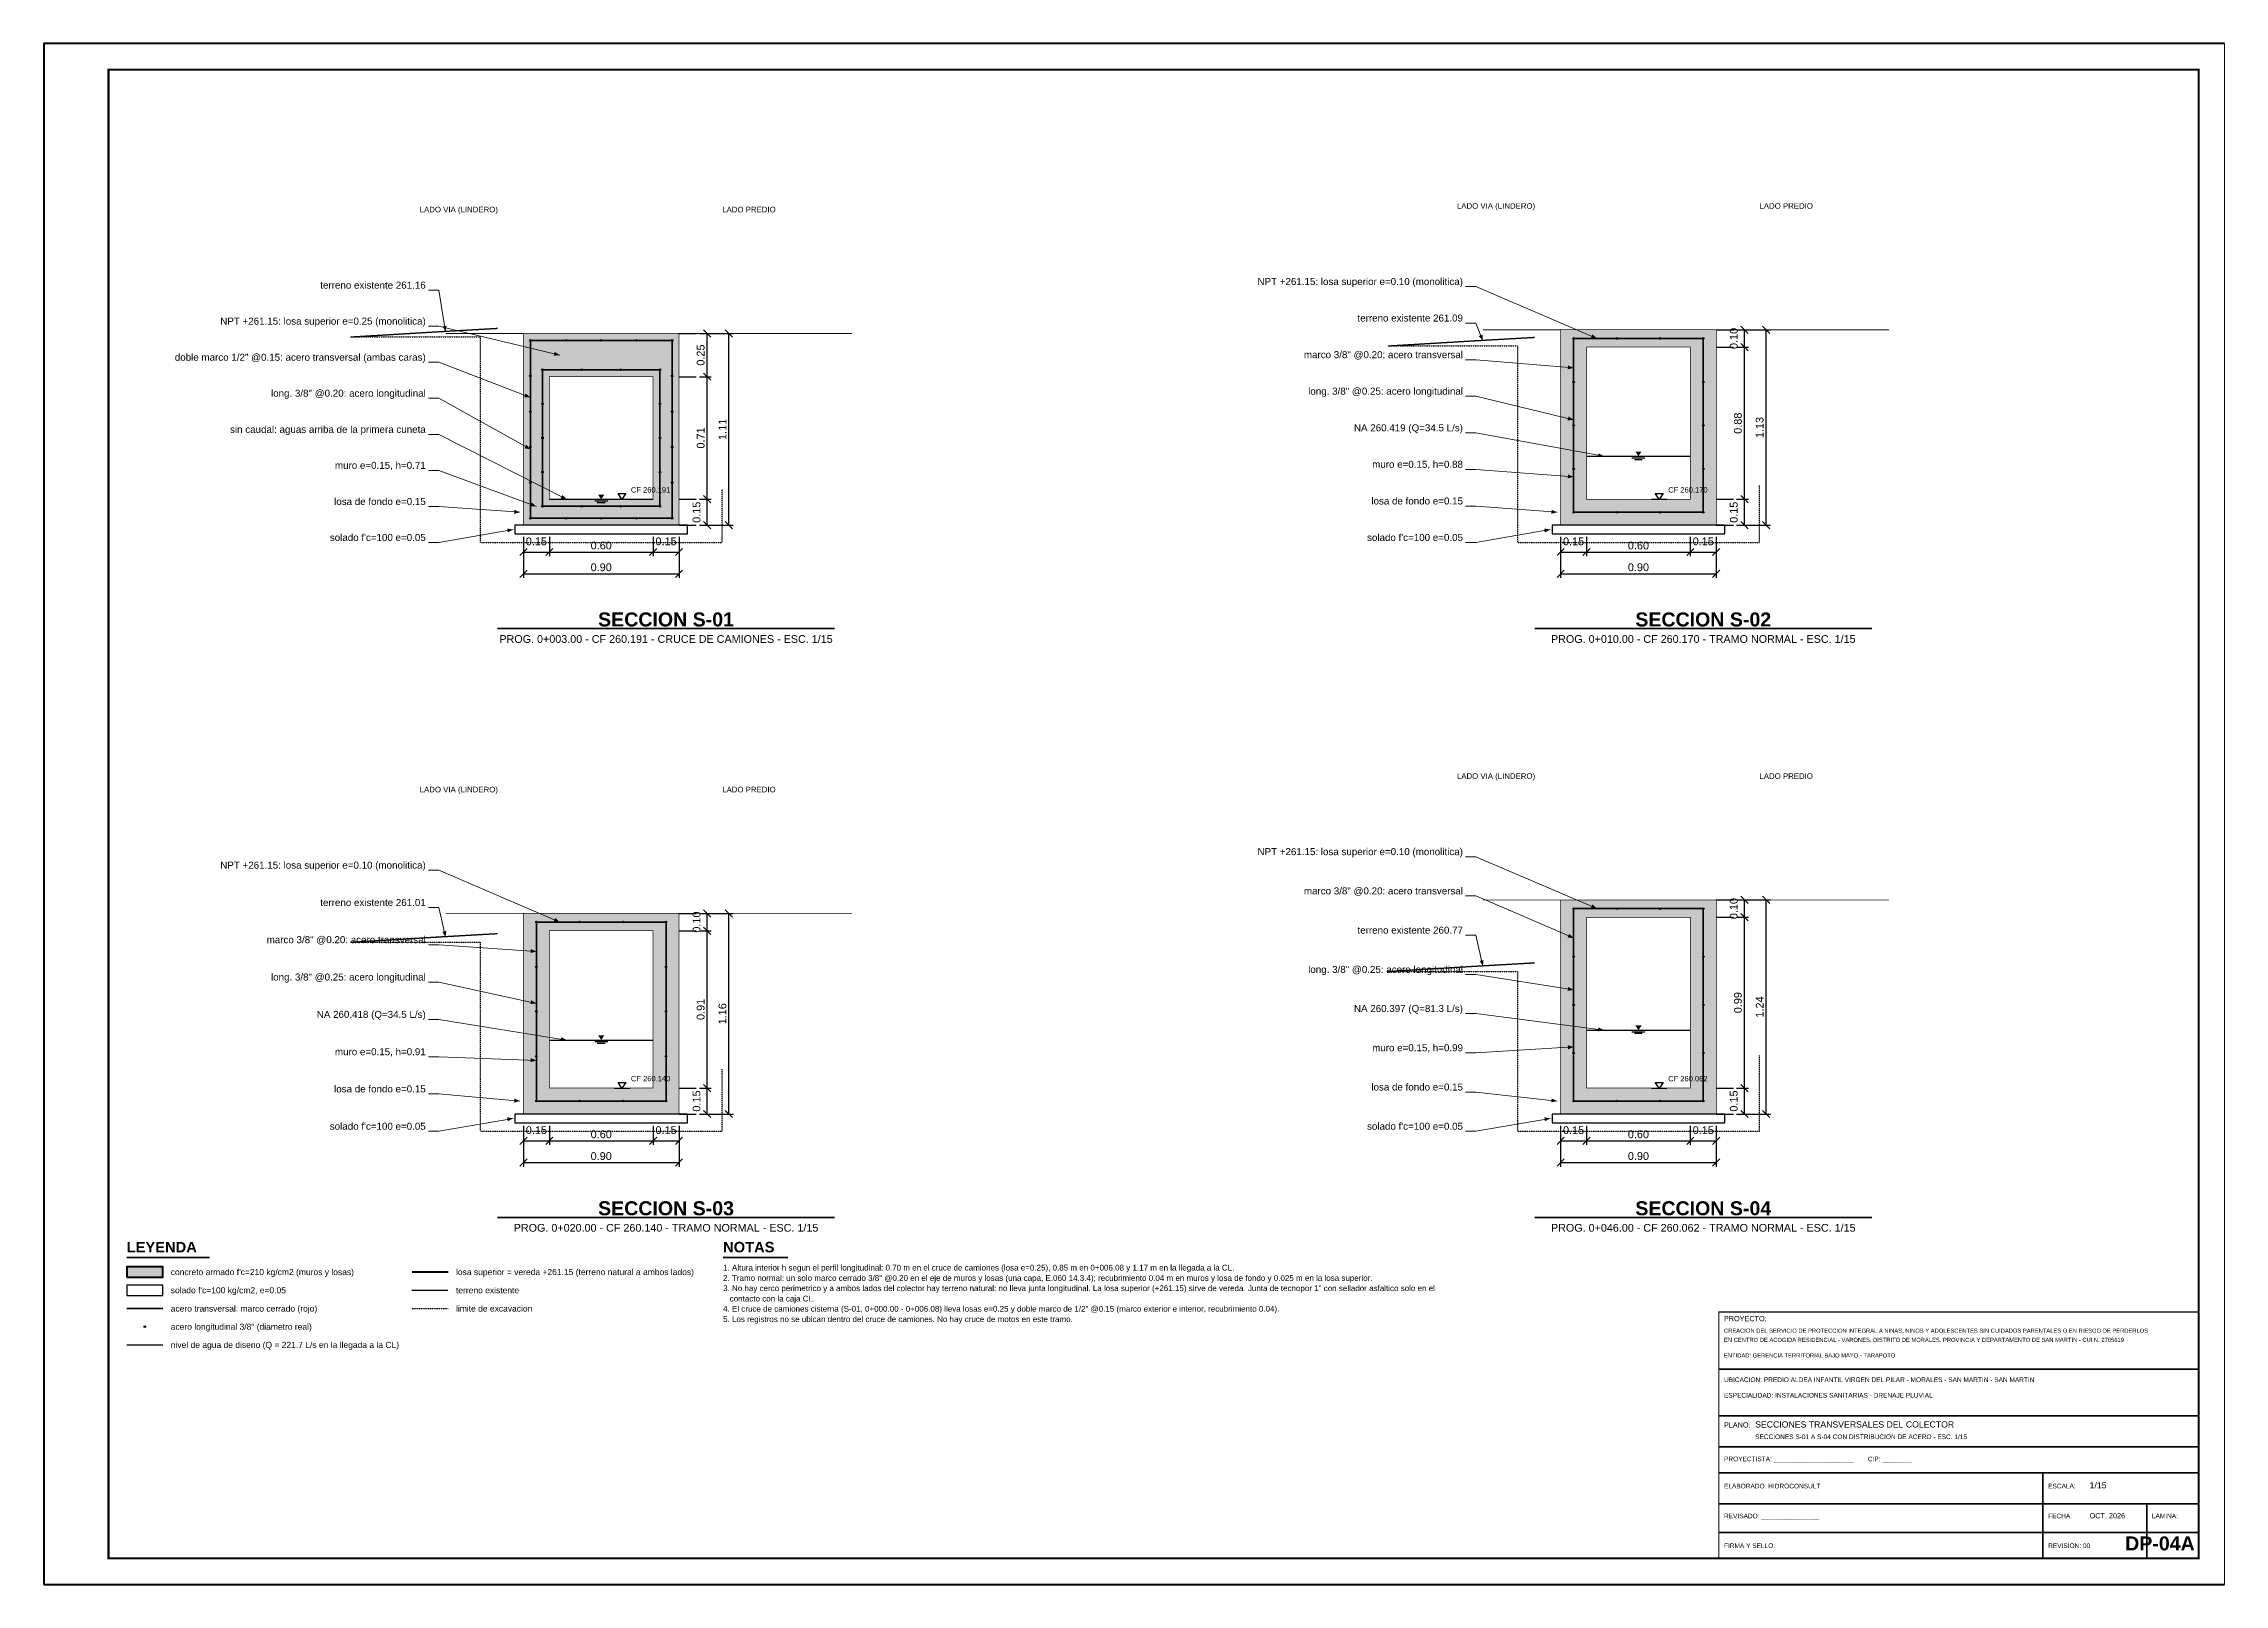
# Paper-space layout 'DP-04A' of a CAD drawing. Header units: metres, sheet in millimetres. Extents: x 0 to 841, y 0 to 594.
# The model-space entities are those that its viewports show. They can reach past a viewport. Long polylines and large blocks are cut down to what shows.
import ezdxf
from ezdxf.enums import TextEntityAlignment as Align

# ---------------------------------------------------------------- set-up
doc = ezdxf.new("R2010")
doc.units = ezdxf.units.M
doc.header["$LTSCALE"] = 0.25
doc.linetypes.add('DASHED', pattern=[1.524, 1.27, -0.254])
doc.linetypes.add('HIDDEN', pattern=[0.375, 0.25, -0.125])
for name, color, linetype, lineweight in [('ACERO', 1, 'CONTINUOUS', 35), ('AGUA', 150, 'DASHED', 25), ('CONCRETO', 250, 'CONTINUOUS', 50), ('COTAS', 94, 'CONTINUOUS', 18), ('LLAMADAS', 30, 'CONTINUOUS', 18), ('MARCO', 7, 'CONTINUOUS', 50), ('ROTULO', 7, 'CONTINUOUS', 35), ('TERRENO', 7, 'CONTINUOUS', 30), ('TITULOS', 160, 'CONTINUOUS', 35)]:
    doc.layers.add(name, color=color, linetype=linetype, lineweight=lineweight)
for name, color, linetype in [('ACERO-PUNTOS', 5, 'CONTINUOUS'), ('AGUA-SIMBOLO', 150, 'CONTINUOUS'), ('EXCAVACION', 8, 'HIDDEN'), ('GUITARRA', 8, 'CONTINUOUS'), ('LEYENDA', 7, 'CONTINUOUS'), ('NIVELES', 7, 'CONTINUOUS'), ('ROTULO-TEXTO', 7, 'CONTINUOUS'), ('SOLADO', 8, 'CONTINUOUS'), ('TERRENO-EXISTENTE', 8, 'DASHED'), ('TEXTOS', 7, 'CONTINUOUS'), ('TEXTOS-NOTAS', 7, 'CONTINUOUS')]:
    doc.layers.add(name, color=color, linetype=linetype)
doc.layers.add('CONCRETO-ACHURADO', color=8, linetype='CONTINUOUS', true_color=0xe2e2e2)
doc.styles.get("Standard").update_dxf_attribs({"font": 'arial.ttf'})
doc.styles.add('TITULOS', font='arialbd.ttf')
doc.dimstyles.new('COT-15', dxfattribs={"dimscale": 0.015, "dimtxt": 3, "dimasz": 2.2, "dimexe": 1.6, "dimexo": 1.2, "dimgap": 1, "dimtad": 1, "dimzin": 0, "dimdsep": 46, "dimtxsty": 'Standard', "dimtsz": 1.4, "dimcen": 2.5, "dimclrd": 256, "dimclre": 256, "dimclrt": 7, "dimazin": 3, "dimtfac": 1, "dimtmove": 0, "dimatfit": 3})

# ---------------------------------------------------------------- blocks, each defined once
blk = doc.blocks.new('ACERO-38')
at = {"layer": 'ACERO-PUNTOS'}
h = blk.add_hatch(color=5, dxfattribs=at)
h.dxf.hatch_style = 1
h.paths.add_polyline_path([(-0.00475, 0, 1), (0.00475, 0, 1)])
at = {"layer": 'ACERO-PUNTOS', "color": 5}
blk.add_circle((0, 0), 0.00475, dxfattribs=at)
blk = doc.blocks.new('SIMB-AGUA')
at = {"layer": 'AGUA-SIMBOLO'}
for p, q in [((-2.5, -0.6), (2.5, -0.6)), ((-1.5, -1.2), (1.5, -1.2))]:
    blk.add_line(p, q, dxfattribs=at)
blk.add_solid([(0, 0), (-1.2, 1.8), (1.2, 1.8)], dxfattribs=at)
blk = doc.blocks.new('SIMB-NIVEL')
at = {"layer": 'NIVELES'}
blk.add_line((-3, 0), (3, 0), dxfattribs=at)
blk.add_lwpolyline([(0, 0), (-1.5, 2.2), (1.5, 2.2)], close=True, dxfattribs=at)

msp = doc.modelspace()

# ---------------------------------------------------------------- hatches: boundary and pattern name
at = {"layer": 'CONCRETO-ACHURADO', "true_color": 0xe2e2e2}
h = msp.add_hatch(color=7, dxfattribs=at)
h.dxf.hatch_style = 1
h.paths.add_polyline_path([(349144.775, 9281658.774), (349145.675, 9281658.774), (349145.675, 9281659.024), (349144.775, 9281659.024)])
h = msp.add_hatch(color=7, dxfattribs=at)
h.dxf.hatch_style = 1
h.paths.add_polyline_path([(349150.775, 9281658.945), (349151.675, 9281658.945), (349151.675, 9281659.045), (349150.775, 9281659.045)])
h = msp.add_hatch(color=7, dxfattribs=at)
h.dxf.hatch_style = 1
h.paths.add_polyline_path([(349150.775, 9281658.065), (349150.925, 9281658.065), (349150.925, 9281658.945), (349150.775, 9281658.945)])
h = msp.add_hatch(color=7, dxfattribs=at)
h.dxf.hatch_style = 1
h.paths.add_polyline_path([(349151.525, 9281658.065), (349151.675, 9281658.065), (349151.675, 9281658.945), (349151.525, 9281658.945)])
h = msp.add_hatch(color=7, dxfattribs=at)
h.dxf.hatch_style = 1
h.paths.add_polyline_path([(349144.775, 9281658.065), (349144.925, 9281658.065), (349144.925, 9281658.774), (349144.775, 9281658.774)])
h = msp.add_hatch(color=7, dxfattribs=at)
h.dxf.hatch_style = 1
h.paths.add_polyline_path([(349145.525, 9281658.065), (349145.675, 9281658.065), (349145.675, 9281658.774), (349145.525, 9281658.774)])
h = msp.add_hatch(color=7, dxfattribs=at)
h.dxf.hatch_style = 1
h.paths.add_polyline_path([(349144.775, 9281657.915), (349145.675, 9281657.915), (349145.675, 9281658.065), (349144.775, 9281658.065)])
h = msp.add_hatch(color=7, dxfattribs=at)
h.dxf.hatch_style = 1
h.paths.add_polyline_path([(349150.775, 9281657.915), (349151.675, 9281657.915), (349151.675, 9281658.065), (349150.775, 9281658.065)])
h = msp.add_hatch(color=7, dxfattribs=at)
h.dxf.hatch_style = 1
h.paths.add_polyline_path([(349144.775, 9281655.57), (349145.675, 9281655.57), (349145.675, 9281655.67), (349144.775, 9281655.67)])
h = msp.add_hatch(color=7, dxfattribs=at)
h.dxf.hatch_style = 1
h.paths.add_polyline_path([(349150.775, 9281655.648), (349151.675, 9281655.648), (349151.675, 9281655.748), (349150.775, 9281655.748)])
h = msp.add_hatch(color=7, dxfattribs=at)
h.dxf.hatch_style = 1
h.paths.add_polyline_path([(349144.775, 9281654.66), (349144.925, 9281654.66), (349144.925, 9281655.57), (349144.775, 9281655.57)])
h = msp.add_hatch(color=7, dxfattribs=at)
h.dxf.hatch_style = 1
h.paths.add_polyline_path([(349145.525, 9281654.66), (349145.675, 9281654.66), (349145.675, 9281655.57), (349145.525, 9281655.57)])
h = msp.add_hatch(color=7, dxfattribs=at)
h.dxf.hatch_style = 1
h.paths.add_polyline_path([(349150.775, 9281654.66), (349150.925, 9281654.66), (349150.925, 9281655.648), (349150.775, 9281655.648)])
h = msp.add_hatch(color=7, dxfattribs=at)
h.dxf.hatch_style = 1
h.paths.add_polyline_path([(349151.525, 9281654.66), (349151.675, 9281654.66), (349151.675, 9281655.648), (349151.525, 9281655.648)])
h = msp.add_hatch(color=7, dxfattribs=at)
h.dxf.hatch_style = 1
h.paths.add_polyline_path([(349144.775, 9281654.51), (349145.675, 9281654.51), (349145.675, 9281654.66), (349144.775, 9281654.66)])
h = msp.add_hatch(color=7, dxfattribs=at)
h.dxf.hatch_style = 1
h.paths.add_polyline_path([(349150.775, 9281654.51), (349151.675, 9281654.51), (349151.675, 9281654.66), (349150.775, 9281654.66)])
h = msp.add_hatch(color=7, dxfattribs=at)
h.dxf.hatch_style = 1
h.paths.add_polyline_path([(349142.48, 9281653.566), (349142.69, 9281653.566), (349142.69, 9281653.626), (349142.48, 9281653.626)])

# ---------------------------------------------------------------- linework, layer by layer
at = {"layer": 'ACERO'}
for points in [[(349144.815, 9281657.955), (349145.635, 9281657.955), (349145.635, 9281658.984), (349144.815, 9281658.984)], [(349150.85, 9281657.99), (349151.6, 9281657.99), (349151.6, 9281658.995), (349150.85, 9281658.995)], [(349144.885, 9281658.025), (349145.565, 9281658.025), (349145.565, 9281658.814), (349144.885, 9281658.814)], [(349150.85, 9281654.585), (349151.6, 9281654.585), (349151.6, 9281655.698), (349150.85, 9281655.698)], [(349144.85, 9281654.585), (349145.6, 9281654.585), (349145.6, 9281655.62), (349144.85, 9281655.62)]]:
    msp.add_lwpolyline(points, close=True, dxfattribs=at)
at = {"layer": 'ACERO', "const_width": 0.0105}
msp.add_lwpolyline([(349142.48, 9281653.385), (349142.69, 9281653.385)], dxfattribs=at)
at = {"layer": 'AGUA'}
for p, q in [((349150.925, 9281658.314), (349151.525, 9281658.314)), ((349144.925, 9281658.065), (349145.525, 9281658.065)), ((349144.925, 9281654.938), (349145.525, 9281654.938)), ((349150.925, 9281654.995), (349151.525, 9281654.995)), ((349142.48, 9281653.175), (349142.69, 9281653.175))]:
    msp.add_line(p, q, dxfattribs=at)
at = {"layer": 'CONCRETO', "const_width": 0.004}
for points in [[(349144.775, 9281657.915), (349145.675, 9281657.915), (349145.675, 9281659.024), (349144.775, 9281659.024)], [(349150.775, 9281657.915), (349151.675, 9281657.915), (349151.675, 9281659.045), (349150.775, 9281659.045)], [(349150.925, 9281658.065), (349151.525, 9281658.065), (349151.525, 9281658.945), (349150.925, 9281658.945)], [(349144.925, 9281658.065), (349145.525, 9281658.065), (349145.525, 9281658.774), (349144.925, 9281658.774)], [(349144.775, 9281654.51), (349145.675, 9281654.51), (349145.675, 9281655.67), (349144.775, 9281655.67)], [(349150.775, 9281654.51), (349151.675, 9281654.51), (349151.675, 9281655.748), (349150.775, 9281655.748)], [(349144.925, 9281654.66), (349145.525, 9281654.66), (349145.525, 9281655.57), (349144.925, 9281655.57)], [(349150.925, 9281654.66), (349151.525, 9281654.66), (349151.525, 9281655.648), (349150.925, 9281655.648)]]:
    msp.add_lwpolyline(points, close=True, dxfattribs=at)
at = {"layer": 'CONCRETO'}
msp.add_lwpolyline([(349142.48, 9281653.566), (349142.69, 9281653.566), (349142.69, 9281653.626), (349142.48, 9281653.626)], close=True, dxfattribs=at)
at = {"layer": 'EXCAVACION'}
msp.add_line((349144.13, 9281653.385), (349144.34, 9281653.385), dxfattribs=at)
for points in [[(349143.775, 9281659.004), (349144.525, 9281659.004), (349144.525, 9281657.815), (349145.925, 9281657.815), (349145.925, 9281658.124)], [(349149.775, 9281658.952), (349150.525, 9281658.952), (349150.525, 9281657.815), (349151.925, 9281657.815), (349151.925, 9281658.145)], [(349143.775, 9281655.504), (349144.525, 9281655.504), (349144.525, 9281654.41), (349145.925, 9281654.41), (349145.925, 9281654.77)], [(349149.775, 9281655.335), (349150.525, 9281655.335), (349150.525, 9281654.41), (349151.925, 9281654.41), (349151.925, 9281654.848)]]:
    msp.add_lwpolyline(points, dxfattribs=at)
at = {"layer": 'GUITARRA'}
for p, q in [((349145.675, 9281659.024), (349145.775, 9281659.024)), ((349151.675, 9281659.045), (349151.775, 9281659.045)), ((349151.675, 9281658.945), (349151.775, 9281658.945)), ((349145.675, 9281658.774), (349145.775, 9281658.774)), ((349145.675, 9281658.065), (349145.775, 9281658.065)), ((349151.675, 9281658.065), (349151.775, 9281658.065)), ((349145.675, 9281657.915), (349145.775, 9281657.915)), ((349151.675, 9281657.915), (349151.775, 9281657.915)), ((349145.675, 9281655.67), (349145.775, 9281655.67)), ((349151.675, 9281655.748), (349151.775, 9281655.748)), ((349145.675, 9281655.57), (349145.775, 9281655.57)), ((349151.675, 9281655.648), (349151.775, 9281655.648)), ((349145.675, 9281654.66), (349145.775, 9281654.66)), ((349151.675, 9281654.66), (349151.775, 9281654.66)), ((349145.675, 9281654.51), (349145.775, 9281654.51)), ((349151.675, 9281654.51), (349151.775, 9281654.51))]:
    msp.add_line(p, q, dxfattribs=at)
at = {"layer": 'LLAMADAS'}
for p, q in [((349144.225, 9281659.274), (349144.285, 9281659.274)), ((349144.285, 9281659.274), (349144.325, 9281659.034)), ((349150.225, 9281659.295), (349150.285, 9281659.295)), ((349150.285, 9281659.295), (349150.985, 9281658.995)), ((349150.225, 9281659.084), (349150.285, 9281659.084)), ((349150.285, 9281659.084), (349150.325, 9281658.982)), ((349144.225, 9281659.066), (349144.285, 9281659.066)), ((349144.285, 9281659.066), (349144.985, 9281658.899)), ((349144.225, 9281658.857), (349144.285, 9281658.857)), ((349144.285, 9281658.857), (349144.815, 9281658.654)), ((349150.225, 9281658.872), (349150.285, 9281658.872)), ((349150.285, 9281658.872), (349150.85, 9281658.825)), ((349144.225, 9281658.649), (349144.285, 9281658.649)), ((349144.285, 9281658.649), (349144.815, 9281658.354)), ((349150.225, 9281658.661), (349150.285, 9281658.661)), ((349150.285, 9281658.661), (349150.85, 9281658.525)), ((349150.225, 9281658.449), (349150.285, 9281658.449)), ((349150.285, 9281658.449), (349151.025, 9281658.314)), ((349144.225, 9281658.44), (349144.285, 9281658.44)), ((349144.285, 9281658.44), (349145.025, 9281658.065)), ((349144.225, 9281658.232), (349144.285, 9281658.232)), ((349144.285, 9281658.232), (349144.85, 9281658.024)), ((349150.225, 9281658.238), (349150.285, 9281658.238)), ((349150.285, 9281658.238), (349150.85, 9281658.195)), ((349144.225, 9281658.023), (349144.285, 9281658.023)), ((349144.285, 9281658.023), (349144.755, 9281657.99)), ((349150.225, 9281658.026), (349150.285, 9281658.026)), ((349150.285, 9281658.026), (349150.755, 9281657.99)), ((349144.225, 9281657.815), (349144.285, 9281657.815)), ((349144.285, 9281657.815), (349144.715, 9281657.89)), ((349150.225, 9281657.815), (349150.285, 9281657.815)), ((349150.285, 9281657.815), (349150.715, 9281657.89)), ((349150.225, 9281655.998), (349150.285, 9281655.998)), ((349150.285, 9281655.998), (349150.985, 9281655.698)), ((349144.225, 9281655.92), (349144.285, 9281655.92)), ((349144.285, 9281655.92), (349144.985, 9281655.62)), ((349144.225, 9281655.704), (349144.285, 9281655.704)), ((349144.285, 9281655.704), (349144.325, 9281655.534)), ((349150.225, 9281655.771), (349150.285, 9281655.771)), ((349150.285, 9281655.771), (349150.85, 9281655.528)), ((349150.225, 9281655.544), (349150.285, 9281655.544)), ((349150.285, 9281655.544), (349150.325, 9281655.365)), ((349144.225, 9281655.489), (349144.285, 9281655.489)), ((349144.285, 9281655.489), (349144.85, 9281655.45)), ((349150.225, 9281655.317), (349150.285, 9281655.317)), ((349150.285, 9281655.317), (349150.85, 9281655.228)), ((349144.225, 9281655.273), (349144.285, 9281655.273)), ((349144.285, 9281655.273), (349144.85, 9281655.15)), ((349144.225, 9281655.057), (349144.285, 9281655.057)), ((349144.285, 9281655.057), (349145.025, 9281654.938)), ((349150.225, 9281655.091), (349150.285, 9281655.091)), ((349150.285, 9281655.091), (349151.025, 9281654.995)), ((349144.225, 9281654.841), (349144.285, 9281654.841)), ((349144.285, 9281654.841), (349144.85, 9281654.82)), ((349150.225, 9281654.864), (349150.285, 9281654.864)), ((349150.285, 9281654.864), (349150.85, 9281654.898)), ((349144.225, 9281654.626), (349144.285, 9281654.626)), ((349144.285, 9281654.626), (349144.755, 9281654.585)), ((349150.225, 9281654.637), (349150.285, 9281654.637)), ((349150.285, 9281654.637), (349150.755, 9281654.585)), ((349144.225, 9281654.41), (349144.285, 9281654.41)), ((349144.285, 9281654.41), (349144.715, 9281654.485)), ((349150.225, 9281654.41), (349150.285, 9281654.41)), ((349150.285, 9281654.41), (349150.715, 9281654.485))]:
    msp.add_line(p, q, dxfattribs=at)
for points in [[(349144.325, 9281659.034), (349144.331, 9281659.068), (349144.308, 9281659.065)], [(349150.325, 9281658.982), (349150.324, 9281659.017), (349150.302, 9281659.008)], [(349150.985, 9281658.995), (349150.959, 9281659.019), (349150.95, 9281658.997)], [(349144.985, 9281658.899), (349144.956, 9281658.918), (349144.95, 9281658.895)], [(349150.85, 9281658.825), (349150.818, 9281658.839), (349150.816, 9281658.816)], [(349144.815, 9281658.654), (349144.788, 9281658.677), (349144.78, 9281658.655)], [(349150.85, 9281658.525), (349150.821, 9281658.544), (349150.815, 9281658.521)], [(349144.815, 9281658.354), (349144.792, 9281658.38), (349144.781, 9281658.36)], [(349151.025, 9281658.314), (349150.995, 9281658.331), (349150.99, 9281658.309)], [(349150.85, 9281658.195), (349150.818, 9281658.209), (349150.816, 9281658.186)], [(349145.025, 9281658.065), (349145.001, 9281658.09), (349144.99, 9281658.07)], [(349144.755, 9281657.99), (349144.723, 9281658.004), (349144.721, 9281657.981)], [(349144.85, 9281658.024), (349144.823, 9281658.046), (349144.815, 9281658.025)], [(349150.755, 9281657.99), (349150.723, 9281658.004), (349150.721, 9281657.981)], [(349144.715, 9281657.89), (349144.681, 9281657.896), (349144.684, 9281657.873)], [(349150.715, 9281657.89), (349150.681, 9281657.896), (349150.684, 9281657.873)], [(349150.985, 9281655.698), (349150.959, 9281655.722), (349150.95, 9281655.7)], [(349144.325, 9281655.534), (349144.329, 9281655.569), (349144.306, 9281655.563)], [(349144.985, 9281655.62), (349144.959, 9281655.644), (349144.95, 9281655.622)], [(349150.85, 9281655.528), (349150.824, 9281655.552), (349150.815, 9281655.53)], [(349144.85, 9281655.45), (349144.818, 9281655.464), (349144.816, 9281655.441)], [(349150.325, 9281655.365), (349150.329, 9281655.4), (349150.307, 9281655.395)], [(349144.85, 9281655.15), (349144.82, 9281655.168), (349144.815, 9281655.146)], [(349150.85, 9281655.228), (349150.819, 9281655.245), (349150.816, 9281655.222)], [(349145.025, 9281654.938), (349144.994, 9281654.955), (349144.991, 9281654.932)], [(349151.025, 9281654.995), (349150.994, 9281655.011), (349150.991, 9281654.988)], [(349144.85, 9281654.82), (349144.817, 9281654.833), (349144.817, 9281654.81)], [(349150.85, 9281654.898), (349150.816, 9281654.908), (349150.818, 9281654.884)], [(349144.755, 9281654.585), (349144.723, 9281654.599), (349144.721, 9281654.576)], [(349150.755, 9281654.585), (349150.723, 9281654.6), (349150.721, 9281654.577)], [(349144.715, 9281654.485), (349144.681, 9281654.491), (349144.684, 9281654.468)], [(349150.715, 9281654.485), (349150.681, 9281654.491), (349150.684, 9281654.468)]]:
    msp.add_solid(points, dxfattribs=at)
at = {"layer": 'MARCO'}
msp.add_lwpolyline([(349142, 9281651.79), (349154.615, 9281651.79), (349154.615, 9281660.7), (349142, 9281660.7)], close=True, dxfattribs=at)
at = {"layer": 'MARCO', "const_width": 0.012}
msp.add_lwpolyline([(349142.375, 9281651.94), (349154.465, 9281651.94), (349154.465, 9281660.55), (349142.375, 9281660.55)], close=True, dxfattribs=at)
at = {"layer": 'ROTULO'}
for p, q in [((349151.69, 9281653.035), (349154.465, 9281653.035)), ((349151.69, 9281652.765), (349154.465, 9281652.765)), ((349151.69, 9281652.585), (349154.465, 9281652.585)), ((349151.69, 9281652.435), (349154.465, 9281652.435)), ((349153.565, 9281652.435), (349153.565, 9281651.94)), ((349151.69, 9281652.255), (349154.465, 9281652.255)), ((349154.165, 9281652.255), (349154.165, 9281651.94)), ((349151.69, 9281652.09), (349154.465, 9281652.09))]:
    msp.add_line(p, q, dxfattribs=at)
at = {"layer": 'ROTULO', "const_width": 0.0075}
msp.add_lwpolyline([(349151.69, 9281651.94), (349154.465, 9281651.94), (349154.465, 9281653.365), (349151.69, 9281653.365)], close=True, dxfattribs=at)
at = {"layer": 'SOLADO'}
for points in [[(349144.725, 9281657.865), (349145.725, 9281657.865), (349145.725, 9281657.915), (349144.725, 9281657.915)], [(349150.725, 9281657.865), (349151.725, 9281657.865), (349151.725, 9281657.915), (349150.725, 9281657.915)], [(349144.725, 9281654.46), (349145.725, 9281654.46), (349145.725, 9281654.51), (349144.725, 9281654.51)], [(349150.725, 9281654.46), (349151.725, 9281654.46), (349151.725, 9281654.51), (349150.725, 9281654.51)], [(349142.48, 9281653.461), (349142.69, 9281653.461), (349142.69, 9281653.521), (349142.48, 9281653.521)]]:
    msp.add_lwpolyline(points, close=True, dxfattribs=at)
at = {"layer": 'TERRENO'}
for points, const_width in [([(349144.325, 9281659.024), (349144.775, 9281659.024)], 0.0045), ([(349145.675, 9281659.024), (349146.675, 9281659.024)], 0.0045), ([(349150.325, 9281659.045), (349150.775, 9281659.045)], 0.0045), ([(349151.675, 9281659.045), (349152.675, 9281659.045)], 0.0045), ([(349144.325, 9281655.67), (349144.775, 9281655.67)], 0.0045), ([(349145.675, 9281655.67), (349146.675, 9281655.67)], 0.0045), ([(349150.325, 9281655.748), (349150.775, 9281655.748)], 0.0045), ([(349151.675, 9281655.748), (349152.675, 9281655.748)], 0.0045), ([(349144.13, 9281653.596), (349144.34, 9281653.596)], 0.0105)]:
    msp.add_lwpolyline(points, dxfattribs=dict(at, const_width=const_width))
at = {"layer": 'TERRENO-EXISTENTE'}
msp.add_line((349144.13, 9281653.491), (349144.34, 9281653.491), dxfattribs=at)
for points in [[(349143.775, 9281659.004), (349144.275, 9281659.034), (349144.625, 9281659.054)], [(349149.775, 9281658.952), (349150.275, 9281658.982), (349150.625, 9281659.002)], [(349143.775, 9281655.504), (349144.275, 9281655.534), (349144.625, 9281655.554)], [(349149.775, 9281655.335), (349150.275, 9281655.365), (349150.625, 9281655.385)]]:
    msp.add_lwpolyline(points, dxfattribs=at)
at = {"layer": 'TITULOS'}
for p, q in [((349144.625, 9281657.317), (349146.575, 9281657.317)), ((349150.625, 9281657.317), (349152.575, 9281657.317)), ((349144.625, 9281653.912), (349146.575, 9281653.912)), ((349150.625, 9281653.912), (349152.575, 9281653.912)), ((349142.48, 9281653.68), (349142.96, 9281653.68)), ((349145.93, 9281653.68), (349146.305, 9281653.68))]:
    msp.add_line(p, q, dxfattribs=at)

# ---------------------------------------------------------------- block references
for p in [(349144.815, 9281658.984), (349145.02, 9281658.984), (349145.225, 9281658.984), (349145.43, 9281658.984), (349145.635, 9281658.984), (349150.85, 9281658.995), (349151.1, 9281658.995), (349151.35, 9281658.995), (349151.6, 9281658.995), (349144.815, 9281658.778), (349144.885, 9281658.814), (349145.112, 9281658.814), (349145.338, 9281658.814), (349145.565, 9281658.814), (349145.635, 9281658.778), (349150.85, 9281658.744), (349151.6, 9281658.744), (349144.815, 9281658.572), (349144.885, 9281658.617), (349145.565, 9281658.617), (349145.635, 9281658.572), (349150.85, 9281658.492), (349151.6, 9281658.492), (349144.815, 9281658.367), (349144.885, 9281658.42), (349145.565, 9281658.42), (349145.635, 9281658.367), (349144.885, 9281658.222), (349145.565, 9281658.222), (349150.85, 9281658.241), (349151.6, 9281658.241), (349144.815, 9281658.161), (349145.635, 9281658.161), (349144.815, 9281657.955), (349144.885, 9281658.025), (349145.02, 9281657.955), (349145.112, 9281658.025), (349145.225, 9281657.955), (349145.338, 9281658.025), (349145.43, 9281657.955), (349145.565, 9281658.025), (349145.635, 9281657.955), (349150.85, 9281657.99), (349151.1, 9281657.99), (349151.35, 9281657.99), (349151.6, 9281657.99), (349150.85, 9281655.698), (349151.1, 9281655.698), (349151.35, 9281655.698), (349151.6, 9281655.698), (349144.85, 9281655.62), (349145.1, 9281655.62), (349145.35, 9281655.62), (349145.6, 9281655.62), (349150.85, 9281655.42), (349151.6, 9281655.42), (349144.85, 9281655.361), (349145.6, 9281655.361), (349144.85, 9281655.103), (349145.6, 9281655.103), (349150.85, 9281655.141), (349151.6, 9281655.141), (349144.85, 9281654.844), (349145.6, 9281654.844), (349150.85, 9281654.863), (349151.6, 9281654.863), (349144.85, 9281654.585), (349145.1, 9281654.585), (349145.35, 9281654.585), (349145.6, 9281654.585), (349150.85, 9281654.585), (349151.1, 9281654.585), (349151.35, 9281654.585), (349151.6, 9281654.585)]:
    msp.add_blockref('ACERO-38', p)
at = {"xscale": 0.015, "yscale": 0.015}
for p in [(349151.225, 9281658.314), (349145.225, 9281658.065), (349145.225, 9281654.938), (349151.225, 9281654.995)]:
    msp.add_blockref('SIMB-AGUA', p, dxfattribs=at)
at = {"layer": 'ACERO-PUNTOS'}
msp.add_blockref('ACERO-38', (349142.585, 9281653.28), dxfattribs=at)
at = {"layer": 'NIVELES', "xscale": 0.015, "yscale": 0.015}
for p in [(349145.345, 9281658.065), (349151.345, 9281658.065), (349145.345, 9281654.66), (349151.345, 9281654.66)]:
    msp.add_blockref('SIMB-NIVEL', p, dxfattribs=at)

# ---------------------------------------------------------------- texts
at = {"layer": 'LEYENDA'}
for s, p in [("concreto armado f'c=210 kg/cm2 (muros y losas)", (349142.735, 9281653.596)), ('losa superior = vereda +261.15 (terreno natural a ambos lados)', (349144.385, 9281653.596)), ("solado f'c=100 kg/cm2, e=0.05", (349142.735, 9281653.491)), ('acero transversal: marco cerrado (rojo)', (349142.735, 9281653.385)), ('terreno existente', (349144.385, 9281653.491)), ('limite de excavacion', (349144.385, 9281653.385)), ('acero longitudinal 3/8" (diametro real)', (349142.735, 9281653.28)), ('nivel de agua de diseno (Q = 221.7 L/s en la llegada a la CL)', (349142.735, 9281653.175))]:
    msp.add_text(s, height=0.0351, dxfattribs=at).set_placement(p, align=Align.MIDDLE_LEFT)
at = {"layer": 'NIVELES'}
for s, p in [('CF 260.191', (349145.397, 9281658.104)), ('CF 260.170', (349151.397, 9281658.104)), ('CF 260.140', (349145.397, 9281654.699)), ('CF 260.062', (349151.397, 9281654.699))]:
    msp.add_text(s, height=0.0312, dxfattribs=at).set_placement(p)
at = {"layer": 'ROTULO-TEXTO'}
for s, height, p in [('PROYECTO:', 0.03, (349151.72, 9281653.312)), ('CREACION DEL SERVICIO DE PROTECCION INTEGRAL A NINAS, NINOS Y ADOLESCENTES SIN CUIDADOS PARENTALES O EN RIESGO DE PERDERLOS', 0.024, (349151.72, 9281653.245)), ('EN CENTRO DE ACOGIDA RESIDENCIAL - VARONES, DISTRITO DE MORALES, PROVINCIA Y DEPARTAMENTO DE SAN MARTIN - CUI N. 2705619', 0.024, (349151.72, 9281653.192)), ('ENTIDAD: GERENCIA TERRITORIAL BAJO MAYO - TARAPOTO', 0.024, (349151.72, 9281653.102)), ('UBICACION: PREDIO ALDEA INFANTIL VIRGEN DEL PILAR - MORALES - SAN MARTIN - SAN MARTIN', 0.027, (349151.72, 9281652.96)), ('ESPECIALIDAD: INSTALACIONES SANITARIAS - DRENAJE PLUVIAL', 0.027, (349151.72, 9281652.87)), ('PLANO:', 0.03, (349151.72, 9281652.697)), ('SECCIONES TRANSVERSALES DEL COLECTOR', 0.036, (349151.9, 9281652.697)), ('SECCIONES S-01 A S-04 CON DISTRIBUCION DE ACERO - ESC. 1/15', 0.027, (349151.9, 9281652.63)), ('PROYECTISTA: ______________________        CIP: ________', 0.027, (349151.72, 9281652.502)), ('ELABORADO: HIDROCONSULT', 0.027, (349151.72, 9281652.345)), ('ESCALA:', 0.027, (349153.595, 9281652.345)), ('1/15', 0.036, (349153.835, 9281652.345)), ('REVISADO: ________________', 0.027, (349151.72, 9281652.172)), ('FECHA:', 0.027, (349153.595, 9281652.172)), ('OCT. 2026', 0.03, (349153.835, 9281652.172)), ('LAMINA:', 0.027, (349154.195, 9281652.172)), ('FIRMA Y SELLO:', 0.027, (349151.72, 9281652)), ('REVISION: 00', 0.027, (349153.595, 9281652))]:
    msp.add_text(s, height=height, dxfattribs=at).set_placement(p)
at = {"layer": 'TEXTOS'}
for s, p in [('LADO VIA (LINDERO)', (349144.175, 9281659.724)), ('LADO PREDIO', (349145.925, 9281659.724)), ('LADO VIA (LINDERO)', (349150.175, 9281659.745)), ('LADO PREDIO', (349151.925, 9281659.745)), ('LADO VIA (LINDERO)', (349150.175, 9281656.448)), ('LADO PREDIO', (349151.925, 9281656.448)), ('LADO VIA (LINDERO)', (349144.175, 9281656.37)), ('LADO PREDIO', (349145.925, 9281656.37))]:
    msp.add_text(s, height=0.0324, dxfattribs=at).set_placement(p)
for s, p in [('NPT +261.15: losa superior e=0.10 (monolitica)', (349150.21, 9281659.304)), ('terreno existente 261.16', (349144.21, 9281659.283)), ('NPT +261.15: losa superior e=0.25 (monolitica)', (349144.21, 9281659.075)), ('terreno existente 261.09', (349150.21, 9281659.093)), ('doble marco 1/2" @0.15: acero transversal (ambas caras)', (349144.21, 9281658.866)), ('marco 3/8" @0.20: acero transversal', (349150.21, 9281658.881)), ('long. 3/8" @0.20: acero longitudinal', (349144.21, 9281658.658)), ('long. 3/8" @0.25: acero longitudinal', (349150.21, 9281658.67)), ('sin caudal: aguas arriba de la primera cuneta', (349144.21, 9281658.449)), ('NA 260.419 (Q=34.5 L/s)', (349150.21, 9281658.458)), ('muro e=0.15, h=0.71', (349144.21, 9281658.241)), ('muro e=0.15, h=0.88', (349150.21, 9281658.247)), ('losa de fondo e=0.15', (349144.21, 9281658.032)), ('losa de fondo e=0.15', (349150.21, 9281658.035)), ("solado f'c=100 e=0.05", (349144.21, 9281657.824)), ("solado f'c=100 e=0.05", (349150.21, 9281657.824)), ('NPT +261.15: losa superior e=0.10 (monolitica)', (349150.21, 9281656.007)), ('NPT +261.15: losa superior e=0.10 (monolitica)', (349144.21, 9281655.929)), ('marco 3/8" @0.20: acero transversal', (349150.21, 9281655.78)), ('terreno existente 261.01', (349144.21, 9281655.713)), ('terreno existente 260.77', (349150.21, 9281655.553)), ('marco 3/8" @0.20: acero transversal', (349144.21, 9281655.498)), ('long. 3/8" @0.25: acero longitudinal', (349144.21, 9281655.282)), ('long. 3/8" @0.25: acero longitudinal', (349150.21, 9281655.326)), ('NA 260.418 (Q=34.5 L/s)', (349144.21, 9281655.066)), ('NA 260.397 (Q=81.3 L/s)', (349150.21, 9281655.1)), ('muro e=0.15, h=0.99', (349150.21, 9281654.873)), ('muro e=0.15, h=0.91', (349144.21, 9281654.85)), ('losa de fondo e=0.15', (349144.21, 9281654.635)), ('losa de fondo e=0.15', (349150.21, 9281654.646)), ("solado f'c=100 e=0.05", (349144.21, 9281654.419)), ("solado f'c=100 e=0.05", (349150.21, 9281654.419))]:
    msp.add_text(s, height=0.0405, dxfattribs=at).set_placement(p, align=Align.RIGHT)
for s, p in [('PROG. 0+003.00 - CF 260.191 - CRUCE DE CAMIONES - ESC. 1/15', (349145.6, 9281657.257)), ('PROG. 0+010.00 - CF 260.170 - TRAMO NORMAL - ESC. 1/15', (349151.6, 9281657.257)), ('PROG. 0+020.00 - CF 260.140 - TRAMO NORMAL - ESC. 1/15', (349145.6, 9281653.852)), ('PROG. 0+046.00 - CF 260.062 - TRAMO NORMAL - ESC. 1/15', (349151.6, 9281653.852))]:
    msp.add_text(s, height=0.04455, dxfattribs=at).set_placement(p, align=Align.MIDDLE_CENTER)
at = {"layer": 'TEXTOS-NOTAS'}
for s, p in [('2. Tramo normal: un solo marco cerrado 3/8" @0.20 en el eje de muros y losas (una capa, E.060 14.3.4); recubrimiento 0.04 m en muros y losa de fondo y 0.025 m en la losa superior.', (349145.93, 9281653.545)), ('1. Altura interior h segun el perfil longitudinal: 0.70 m en el cruce de camiones (losa e=0.25), 0.85 m en 0+006.08 y 1.17 m en la llegada a la CL.', (349145.93, 9281653.605)), ('4. El cruce de camiones cisterna (S-01, 0+000.00 - 0+006.08) lleva losas e=0.25 y doble marco de 1/2" @0.15 (marco exterior e interior, recubrimiento 0.04).', (349145.93, 9281653.367)), ('3. No hay cerco perimetrico y a ambos lados del colector hay terreno natural: no lleva junta longitudinal. La losa superior (+261.15) sirve de vereda. Junta de tecnopor 1" con sellador asfaltico solo en el', (349145.93, 9281653.486)), ('   contacto con la caja CL.', (349145.93, 9281653.426)), ('5. Los registros no se ubican dentro del cruce de camiones. No hay cruce de motos en este tramo.', (349145.93, 9281653.307))]:
    msp.add_text(s, height=0.03315, dxfattribs=at).set_placement(p)
at = {"layer": 'TITULOS', "style": 'TITULOS'}
for s, p in [('SECCION S-01', (349145.6, 9281657.37)), ('SECCION S-02', (349151.6, 9281657.37)), ('SECCION S-03', (349145.6, 9281653.965)), ('SECCION S-04', (349151.6, 9281653.965))]:
    msp.add_text(s, height=0.081, dxfattribs=at).set_placement(p, align=Align.MIDDLE_CENTER)
for s, p in [('LEYENDA', (349142.48, 9281653.71)), ('NOTAS', (349145.93, 9281653.71))]:
    msp.add_text(s, height=0.0608, dxfattribs=at).set_placement(p)
msp.add_text('DP-04A', height=0.081, dxfattribs=at).set_placement((349154.443, 9281651.962), align=Align.BOTTOM_RIGHT)

# ---------------------------------------------------------------- dimensions: what is measured, and where the dimension line sits
at = {"layer": 'COTAS'}
for base, p1, p2 in [((349145.838, 9281658.774), (349145.775, 9281658.774), (349145.775, 9281659.024)), ((349145.964, 9281657.915), (349145.775, 9281657.915), (349145.775, 9281659.024)), ((349151.838, 9281658.945), (349151.775, 9281658.945), (349151.775, 9281659.045)), ((349151.838, 9281658.065), (349151.775, 9281658.065), (349151.775, 9281658.945)), ((349151.964, 9281657.915), (349151.775, 9281657.915), (349151.775, 9281659.045)), ((349145.838, 9281658.065), (349145.775, 9281658.065), (349145.775, 9281658.774)), ((349145.838, 9281657.915), (349145.775, 9281657.915), (349145.775, 9281658.065)), ((349151.838, 9281657.915), (349151.775, 9281657.915), (349151.775, 9281658.065)), ((349145.838, 9281655.57), (349145.775, 9281655.57), (349145.775, 9281655.67)), ((349145.964, 9281654.51), (349145.775, 9281654.51), (349145.775, 9281655.67)), ((349151.838, 9281655.648), (349151.775, 9281655.648), (349151.775, 9281655.748)), ((349151.964, 9281654.51), (349151.775, 9281654.51), (349151.775, 9281655.748)), ((349145.838, 9281654.66), (349145.775, 9281654.66), (349145.775, 9281655.57)), ((349151.838, 9281654.66), (349151.775, 9281654.66), (349151.775, 9281655.648)), ((349145.838, 9281654.51), (349145.775, 9281654.51), (349145.775, 9281654.66)), ((349151.838, 9281654.51), (349151.775, 9281654.51), (349151.775, 9281654.66))]:
    msp.add_linear_dim(base=base, p1=p1, p2=p2, angle=90, dimstyle='COT-15', dxfattribs=at).render()
for base, p1, p2 in [((349144.775, 9281657.76), (349144.775, 9281657.865), (349144.925, 9281657.865)), ((349144.775, 9281657.634), (349144.775, 9281657.865), (349145.675, 9281657.865)), ((349144.925, 9281657.76), (349144.925, 9281657.865), (349145.525, 9281657.865)), ((349145.525, 9281657.76), (349145.525, 9281657.865), (349145.675, 9281657.865)), ((349150.775, 9281657.76), (349150.775, 9281657.865), (349150.925, 9281657.865)), ((349150.775, 9281657.634), (349150.775, 9281657.865), (349151.675, 9281657.865)), ((349150.925, 9281657.76), (349150.925, 9281657.865), (349151.525, 9281657.865)), ((349151.525, 9281657.76), (349151.525, 9281657.865), (349151.675, 9281657.865)), ((349144.775, 9281654.355), (349144.775, 9281654.46), (349144.925, 9281654.46)), ((349144.775, 9281654.229), (349144.775, 9281654.46), (349145.675, 9281654.46)), ((349144.925, 9281654.355), (349144.925, 9281654.46), (349145.525, 9281654.46)), ((349145.525, 9281654.355), (349145.525, 9281654.46), (349145.675, 9281654.46)), ((349150.775, 9281654.355), (349150.775, 9281654.46), (349150.925, 9281654.46)), ((349150.775, 9281654.229), (349150.775, 9281654.46), (349151.675, 9281654.46)), ((349150.925, 9281654.355), (349150.925, 9281654.46), (349151.525, 9281654.46)), ((349151.525, 9281654.355), (349151.525, 9281654.46), (349151.675, 9281654.46))]:
    msp.add_linear_dim(base=base, p1=p1, p2=p2, dimstyle='COT-15', dxfattribs=at).render()

psp = doc.layouts.new('DP-04A')

# ---------------------------------------------------------------- viewports
at = {"layer": 'MARCO'}
psp.add_viewport(center=(420.5, 297), size=(841, 594), view_center_point=(349148.307, 9281656.245), view_height=8.91, dxfattribs=at)

doc.saveas('drawing.dxf')
